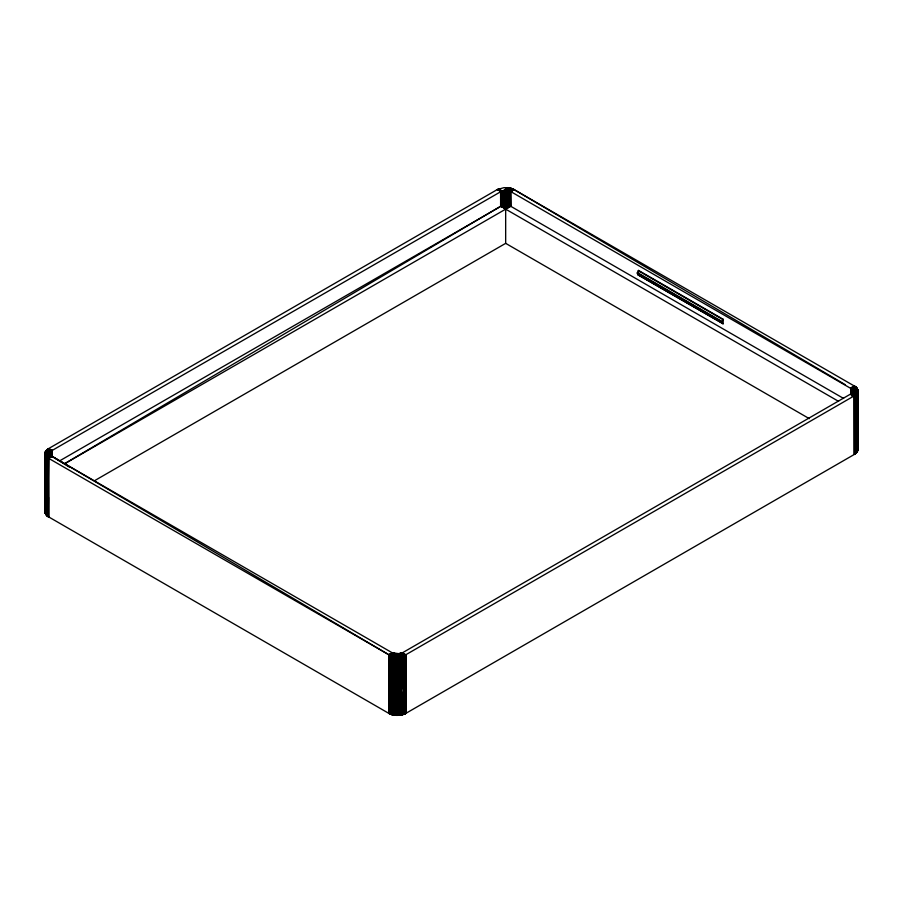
<?xml version="1.0" encoding="UTF-8"?>
<svg xmlns="http://www.w3.org/2000/svg" width="903" height="903" viewBox="0 0 903 903"><rect width="100%" height="100%" fill="white"/><g stroke="black" fill="none" stroke-linecap="round" stroke-linejoin="round"><path stroke-width="1.35" d="M857.444 447.753L857.444 451.331L854.486 454.344L405.65 713.483A11.965 6.908 0 0 1 405.187 713.731L396.914 715.413L389.024 713.483L47.69 516.347L45.184 512.565L45.218 452.73L46.098 450.755L48.66 448.565L497.203 189.607L503.998 187.643L509.563 187.959L513.976 189.517L854.498 386.112C858.9 387.884 858.708 394.126 854.34 395.796L405.797 654.765L398.799 656.741L393.437 656.413L388.877 654.765L48.66 458.34L46.188 456.263L45.161 453.814L45.218 452.73L50.478 452.945L52.035 450.518L501.47 191.278L501.605 205.895L505.669 209.146L838.56 401.35M45.331 513.288L45.364 452.132L50.557 452.617L50.568 455.259L50.613 452.448L45.613 451.545L50.681 452.279L50.624 455.101M45.364 513.412L45.455 451.895L50.613 452.448L45.556 451.669L45.5 513.762L45.41 454.886L50.613 454.457L52.035 456.387L69.96 467.506M45.669 514.112L45.613 455.36C52.701 455.778 51.81 451.444 45.297 452.369L50.512 452.775L50.512 455.462M45.872 514.45L45.805 455.699L50.76 454.785L45.94 455.925M46.019 456.038L46.019 514.676L45.872 455.812L50.94 455.112L46.188 456.263L46.188 514.902L46.098 456.15L50.94 455.112M50.433 455.97L50.478 452.945L45.263 452.493L45.263 513.051M389.024 713.483L388.877 654.765L51.866 456.162L47.69 457.708L47.69 516.347L47.566 457.618L51.561 455.868L47.193 457.313L47.08 515.85L46.967 457.121L51.415 455.722L47.193 457.313L47.317 516.053L47.317 457.415L51.561 455.868M394.848 715.266L394.95 685.964M399.623 660.285L398.934 653.648L392.263 652.813L52.035 456.387L48.514 458.25L48.322 477.687M400.639 715.153L400.853 661.933L400.639 656.515L399.216 653.614L400.029 656.605L400.018 666.899L399.826 656.639L398.934 653.648L402.411 652.813L850.965 393.843L852.488 391.586L851.958 389.103L510.737 191.56L504.495 190.68L501.729 191.199L501.605 205.895L59.417 460.993M400.808 702.703L400.605 710.063M402.185 674.304L402.207 656.188L400.605 653.354L402.58 656.086L402.546 681.099L402.399 656.142L400.334 653.411L402.016 656.233L402.851 682.894L402.772 656.029L400.876 653.287L403.325 655.86L403.788 699.543M852.511 395.706L852.488 390.243L857.636 389.588L857.624 450.868L857.59 389.475L852.443 390.073L852.477 395.604M857.85 449.547L857.782 390.186L852.545 390.57L852.455 395.435M45.218 483.466L45.24 473.838M46.854 515.647L46.854 457.008L51.279 455.575L46.753 456.907L46.753 515.545L46.651 456.805L51.155 455.417L46.459 456.591L46.55 515.331L46.55 456.704L51.155 455.417M46.967 515.748L46.967 457.121M47.566 457.618L47.43 516.155L47.43 457.516L51.708 456.015L47.69 457.708M48.367 458.171L50.726 457.02L48.22 458.081L48.514 516.888L48.66 458.34L50.726 457.02L47.949 457.9L47.814 516.437L47.814 457.798L51.866 456.162M47.949 516.527L48.085 457.99L50.726 457.02M48.22 458.081L48.085 516.618L47.949 457.9M48.367 516.798L48.412 497.282L48.22 516.708M388.877 713.393L389.024 654.844L392.263 652.813L389.803 655.251L389.644 713.81L389.644 655.172L392.263 652.813L388.877 654.765M389.328 713.641L389.486 655.093L392.263 652.813L389.17 654.935L389.486 713.731L389.644 655.172M390.13 655.397L389.972 713.957L389.972 655.318L392.771 652.959L389.803 655.251L389.803 713.878L389.972 655.318L393.019 653.05L390.299 655.465L390.13 714.025L390.13 655.397L393.019 653.05M390.649 684.925L390.638 655.601L393.279 653.129L390.299 655.465L390.299 714.104L390.468 670.195M390.638 714.239L391.168 655.804L393.527 653.208L390.638 655.601M400.469 658.626L400.356 675.309M401.327 689.35L401.034 656.447L399.781 653.524L401.429 656.368L401.395 666.662M404.194 699.509L404.126 704.814L404.205 655.533L401.654 653.05L404.544 655.397L404.702 713.957L404.533 711.259M852.229 394.882L852.24 389.577L857.06 388.437L852.15 389.419L852.15 395.085M852.376 395.209L852.319 389.746L857.263 388.775L852.24 389.577L857.128 388.55M45.443 474.538L45.5 455.123L50.613 454.457M45.41 513.525L45.477 494.155M50.929 455.823L50.94 451.805L46.267 450.529L51.042 451.647L46.459 450.315L51.155 451.489L51.132 456.85M47.814 457.798L51.211 456.749L51.415 451.184L47.193 449.592L51.55 451.037L51.584 456.342L51.708 450.89L47.69 449.197L52.035 450.518L52.069 457.2M390.818 714.307L390.852 702.59M391.349 655.86L391.168 714.431L391.168 655.804L393.798 653.287L391.53 655.917L391.473 675.444L391.721 655.973L394.058 653.354L391.902 656.029L391.721 714.612L391.349 655.86L393.798 653.287M391.53 714.555L391.597 695.028L391.349 714.499M394.882 653.524L393.042 656.323L392.76 685.58L392.274 656.142L394.329 653.411L392.094 656.086L391.902 714.668L391.902 656.029L394.329 653.411L392.466 656.188L392.466 714.826L392.658 656.233L394.611 653.479L392.85 656.289L393.042 714.962L393.245 656.368L394.882 653.524L392.85 656.289M392.274 714.77L392.342 695.242L392.094 714.725M392.85 714.916L392.895 703.2M393.437 656.413L393.245 715.007L393.245 656.368L395.164 653.569L393.832 656.481L393.64 715.086L393.64 656.447L395.164 653.569L393.437 656.413L393.437 715.041L393.64 656.447M394.239 656.549L394.193 671.2L394.442 656.583L395.74 653.648L394.645 656.605L394.035 715.153L394.035 656.515L395.74 653.648M394.442 715.221L394.035 656.515L393.832 715.12L393.832 656.481L395.446 653.614M395.356 686.009L395.469 656.707L395.672 715.357L395.875 656.741L396.609 653.716L395.254 656.684L394.645 715.244L394.645 656.605L396.022 653.682L395.254 715.311M396.09 656.752L396.09 715.379L396.462 655.059L395.875 715.368L395.875 656.741M396.496 656.774L396.293 715.39L396.654 654.968L396.496 715.402L396.902 653.727M397.185 653.738L396.914 715.413M402.952 655.973L402.907 667.577L403.144 655.917L400.876 653.287M403.98 698.38L403.855 670.331M500.747 204.947L500.793 190.973L500.793 204.925M500.928 204.891L500.973 190.928L500.984 204.879M501.323 204.8L501.368 190.838L501.368 204.789M501.515 204.755L501.56 190.793L501.571 204.744M501.91 204.676L501.955 190.714L497.35 189.517M843.583 398.449L510.68 206.245L505.669 209.146L503.219 205.5L503.073 190.86L502.17 190.668L502.113 204.642L502.17 190.668L498.163 189.991L501.221 191.368L501.346 205.974L505.669 209.146L505.669 243.347L94.905 480.498M502.305 204.609L502.361 190.635M502.508 204.575L502.519 201.787M510.466 206.166L510.353 191.459L510.466 206.166L507.971 207.69L510.68 206.245L510.737 191.56L513.197 189.122L510.353 191.459L510.229 206.065L505.815 205.286L501.605 205.895M850.931 394.656L850.965 388.064L854.34 386.021M851.71 395.706L851.721 388.787L856.033 387.252L851.585 388.64L851.563 393.945M856.349 387.556L851.845 388.945L851.834 395.559L851.845 388.945L856.247 387.455L851.721 388.787L856.146 387.353M856.981 388.324L852.06 389.261L852.048 395.243L852.06 389.261L856.733 387.997L851.958 389.103L851.969 395.379M394.035 715.153L394.239 676.099M403.788 695.434L403.506 714.431L403.325 655.86M403.641 661.617L403.675 655.736L401.395 653.129L404.025 655.601L401.654 653.05L404.375 655.465L404.521 711.124M64.429 463.894L505.669 209.146L509.732 205.895L509.856 191.278L512.701 188.896L510.105 191.368L509.981 205.974L505.669 209.146L500.86 206.166L500.973 191.459L497.203 189.607L499.325 188.625M851.269 393.652L850.965 387.985L854.498 386.112M851.416 393.798L851.439 388.493L855.446 386.755L851.292 388.346L851.473 393.855M392.658 714.871L392.794 695.355M398.167 656.774L398.065 653.716L398.381 715.39L397.771 653.727L397.749 715.413L397.478 653.738L397.128 656.786M399.408 658.31L398.686 654.088M510.477 190.42L509.597 191.199L509.461 205.816L505.669 209.146L501.097 206.065L501.221 191.368L502.17 190.668M501.346 205.974L501.47 191.278L498.456 190.172L501.786 190.905M501.865 205.816L501.989 191.12L502.124 205.737L505.669 209.146L509.202 205.737L509.337 191.12L511.098 188.332L508.807 190.984L508.671 205.613L505.669 209.146L501.865 205.816L501.729 191.199M502.124 205.737L502.26 191.041L502.384 205.67L505.669 209.146L508.942 205.67L509.066 191.052L510.06 189.969M502.384 205.67L502.531 190.984L498.163 189.991M509.36 189.788L508.536 190.917L508.389 205.557L505.669 209.146L502.655 205.613L502.802 190.917L502.057 190.747L501.966 204.665M508.536 189.923L507.836 205.455L505.669 209.146L505.962 190.635L507.328 187.643L504.213 190.702L504.359 205.342L505.669 209.146L506.256 190.635L507.328 187.643L503.919 190.736L504.066 205.376L505.669 209.146L507.328 187.643L503.637 190.77L503.784 205.41L505.669 209.146L506.685 205.32L507.328 187.643L503.355 190.815L503.502 205.455L505.669 209.146L507.542 205.41L507.689 190.77L509.168 187.88L508.254 190.872L508.118 205.5L505.669 209.146L502.937 205.545L503.073 190.86M503.219 205.5L503.355 190.815M503.502 205.455L503.637 190.77M503.784 205.41L503.919 190.736M507.26 205.376L507.407 190.736L508.355 187.756L507.125 190.702L506.978 205.342L505.669 209.146L504.642 205.32L504.495 190.68L507.328 187.643L505.669 190.623L505.669 209.146L507.26 205.376L507.746 187.689L506.831 190.68L506.978 205.342M390.468 714.171L390.717 690.806M398.923 654.709L398.934 653.648L400.029 656.605M400.232 715.221L400.435 676.099L400.853 679.135M401.429 656.368L400.063 653.479L402.016 656.233L401.722 688.876L402.162 675.41M504.066 205.376L504.213 190.702M504.359 205.342L504.495 190.68M504.642 205.32L504.788 190.657L507.328 187.643L505.375 190.635L505.669 209.146L504.788 190.657M504.935 205.308L505.082 190.646L507.328 187.643M390.593 675.128L390.818 655.668L393.527 653.208L390.999 655.736L390.999 714.375M398.912 689.294L399.07 676.257M402.207 656.188L402.004 673.04L402.399 656.142M401.237 715.041L401.609 694.26L402.016 714.871M403.144 714.555L403.314 699.836L403.325 714.499M851.924 395.435L851.958 392.726L856.902 393.606L852.06 392.568L856.812 393.719L856.902 452.245L856.981 393.505L852.161 392.41L857.195 393.155L857.049 452.019L857.195 393.155L852.24 392.241L857.331 392.929L857.263 451.681L857.387 392.816L852.319 392.083L857.331 392.929M392.274 685.456L392.658 656.233L392.76 685.58M399.205 715.334L399.419 700.66L399.419 715.311M401.801 692.353L402.004 697.285M405.108 684.451L405.244 674.609M399.826 715.266L399.837 663.897L400.029 715.244M401.034 715.086L401.406 690.84L401.53 692.985M394.239 715.187L394.487 700.559M400.413 658.095L399.216 653.614L400.232 656.583M400.616 677.148L400.842 662.565M398.968 668.942L398.652 653.682L399.623 656.662M857.782 391.631L852.522 391.417L857.737 391.868L852.522 391.417L857.805 391.507L852.545 391.247L857.85 390.909L852.567 390.909L852.567 394.927L852.545 390.57L857.76 390.073L857.782 450.27L857.805 390.31L852.545 390.57L857.85 390.785M401.429 715.007L401.801 697.68M401.034 676.923L400.876 691.89M402.851 684.553L403.539 695.942M404.205 714.171L404.341 708.279M401.225 677.927L400.819 688.82M401.169 676.403L401.824 656.289L400.063 653.479L401.621 656.323L401.609 660.465L402.016 656.233M402.399 714.77L401.993 701.089M404.025 714.239L404.352 708.55L404.375 714.104M401.034 668.152L401.022 663.434M400.593 659.709L400.83 656.481L399.51 653.569L400.639 656.515M401.146 664.518L401.282 662.836M401.451 687.77L401.372 681.472M401.406 664.664L401.485 663.671M402.207 714.826L402.58 711.282L402.772 714.668M637.281 273.135L638.534 270.426L723.168 319.29L723.168 323.771L637.811 274.726L637.281 273.135L721.915 321.999L722.434 323.579M721.915 321.999L723.168 319.29M400.74 660.985L401.034 659.337M506.831 190.68L507.531 187.666M507.949 187.711L507.125 190.702L508.152 187.734M401.214 673.48L401.429 672.769M507.836 205.455L507.689 190.77L508.761 187.813L507.407 190.736L507.542 205.41M507.407 190.736L508.558 187.779M507.689 190.77L508.965 187.847M508.942 205.67L508.807 190.984L510.15 188.084L508.254 190.872L508.389 205.557M45.613 510.184L45.184 512.565M509.36 187.914L508.784 189.122L509.563 187.959M509.958 188.038L508.254 190.872L509.755 187.993L508.626 189.641M510.906 188.275L508.807 190.984L510.342 188.129M857.128 393.279L852.161 392.41L857.049 393.392M508.807 190.984L510.726 188.23M392.466 656.188L394.611 653.479M511.29 188.388L509.337 191.12L509.202 205.737M511.651 188.501L509.337 191.12L511.832 188.569L509.856 191.278L509.981 205.974M512.012 188.625L511.008 189.698L512.182 188.693M391.53 655.917L394.058 653.354M512.532 188.829L509.856 191.278L512.351 188.761L510.669 190.161M510.68 206.245L510.59 191.549L513.356 189.201M510.353 191.459L513.028 189.043L510.105 191.368L510.229 206.065M510.105 191.368L512.87 188.964M393.279 653.129L390.468 655.533L390.435 667.249L390.299 655.465M845.106 384.599L514.123 189.607L510.737 191.56L513.514 189.269M513.976 189.517L510.737 191.56L513.672 189.359M392.263 652.813L389.328 655.014L389.328 669.665M510.737 191.56L513.83 189.438M64.395 463.815L500.646 206.245L500.736 191.549L500.86 206.166M854.633 386.202L850.965 387.985L851.01 394.758M854.78 386.292L850.965 388.064L855.31 386.653M855.051 386.473L851.134 388.211L851.168 393.561M854.915 386.382L850.965 387.985L852.59 387.432M855.559 386.845L851.439 388.493L855.683 386.947L851.585 388.64L851.608 394.001M855.807 387.048L851.585 388.64L855.92 387.15M47.08 457.223L51.415 455.722L46.854 457.008M856.642 387.884L851.845 388.945M46.459 456.591L51.042 455.27L46.188 456.263M851.958 389.103L856.541 387.771M404.544 655.397L401.903 652.959L405.797 654.765L405.797 713.393L405.65 654.844L402.411 652.813L404.702 655.318L404.871 713.878L404.871 655.251L403.314 653.795M46.753 456.907L51.279 455.575M852.06 389.261L856.902 388.211M852.24 389.577L857.195 388.662M857.636 389.588L852.387 389.904L857.387 389.012L852.319 389.746L852.172 394.78M45.805 514.338L45.669 455.473L50.681 454.627L45.556 455.247L50.681 454.627M852.319 389.746L857.331 388.888M45.737 455.586L50.76 454.785L45.669 455.473M852.387 389.904L857.444 389.125L857.444 451.331L857.444 389.125M45.455 455.01L50.557 454.299L45.331 454.649L50.512 454.13L45.195 454.051M852.443 390.073L857.59 389.475M857.76 390.073L852.488 390.243L857.669 389.712M45.364 454.773L50.557 454.299M852.522 390.401L857.737 389.949M45.297 454.536L50.512 454.13M45.218 454.175L50.455 453.791L45.15 453.577L50.433 453.453L50.433 456.139M45.24 454.299L50.478 453.961M852.567 390.739L857.827 390.547M45.184 453.938L50.455 453.791M45.161 453.69L50.444 453.622M857.85 391.033L852.567 391.078L857.839 391.157M45.15 453.453L50.433 453.453L45.218 452.73M45.15 453.329L50.433 453.453M852.545 391.247L857.816 391.394M45.161 453.092L50.444 453.283M45.195 452.854L50.455 453.114M852.319 392.083L857.444 392.703L852.387 391.913L857.737 391.868M45.24 452.606L50.478 452.945M852.488 391.586L857.703 391.992M852.443 391.755L857.624 392.229M45.331 452.256L50.512 452.775L50.444 455.936M857.545 392.466L852.387 391.913L857.5 392.579M501.921 190.826L502.802 190.917L502.937 205.545M45.41 452.019L50.557 452.617L45.455 451.895M45.364 452.132L50.512 452.775M45.511 451.782L50.613 452.448M852.24 392.241L857.263 393.042M46.188 450.642L50.94 451.805L46.098 450.755L50.839 451.963L50.749 456.139L50.839 451.963L45.669 451.432M45.805 451.207L50.76 452.121M852.06 392.568L856.981 393.505M851.845 392.873L856.45 394.159L856.349 452.9L856.349 394.261L851.845 392.873L856.642 393.945M637.811 274.726L723.168 323.771M46.358 450.428L51.042 451.647M501.628 191.007L498.456 190.172L501.47 191.109M851.732 394.216L855.31 395.164L855.434 453.701L855.434 395.074L851.292 393.471L855.31 395.164L855.186 453.893L855.186 395.266L851.732 394.216L855.051 395.356L855.051 453.983L854.915 395.446L852.184 394.487L854.486 395.706L854.486 454.344L854.34 395.796L851.303 393.956M856.247 453.001L856.146 394.464L851.721 393.031L856.349 394.261M46.55 450.213L51.279 451.331L51.178 456.794M851.585 393.177L856.033 394.577L855.92 453.306L855.92 394.679L851.585 393.177L856.146 394.464M856.541 394.047L856.541 452.685L856.541 394.047L851.958 392.726L856.733 393.832L856.812 452.358L856.812 393.719M851.721 393.031L856.247 394.363L856.146 453.103L856.033 394.577M855.92 394.679L851.439 393.336L855.57 394.972L855.57 453.611L855.683 394.871L851.439 393.336L855.807 394.769L855.807 453.408L855.683 394.871M46.651 450.1L51.155 451.489M48.66 448.565L52.035 450.518L51.832 456.105L51.708 450.89L47.566 449.299L51.55 451.037L51.527 456.387L51.415 451.184L46.854 449.897M47.814 449.107L52.035 450.518L48.514 448.656M47.08 449.694L51.415 451.184M851.292 393.471L855.57 394.972M47.317 449.491L51.55 451.037L47.43 449.389M47.949 449.017L52.035 450.518L48.367 448.746M48.085 448.915L52.035 450.518L48.22 448.825M854.633 395.627L854.633 454.254L854.633 395.627L852.184 394.487L854.78 395.537L854.915 454.074M502.192 207.103L500.646 206.245L500.589 191.56M638.286 270.719L722.919 319.572M637.371 272.582L721.994 321.445M505.669 243.347L809.302 418.653M405.345 655.014L402.411 652.813L405.029 655.172L405.187 713.731M405.187 655.093L402.411 652.813L405.503 654.935L405.65 713.483L405.65 654.844M401.903 652.959L404.702 655.318L404.702 713.957M401.891 654.348L401.135 653.208L403.675 655.736M401.395 653.129L403.855 655.668L403.506 685.117L403.506 655.804L401.135 653.208M400.605 653.354L402.772 656.029M400.176 700.559L400.605 706.011M399.51 653.569L401.034 656.447M399.781 653.524L401.237 656.413L401.214 661.933L400.83 656.481M401.598 667.407L401.225 665.195M399.205 656.707L398.358 653.704L398.584 715.379L398.381 656.763M399.002 656.718L398.358 653.704L398.799 656.741M398.065 653.716L398.584 656.752M399.611 660.082L399.419 658.456L399.679 674.496M401.666 668.988L401.79 670.139M400.266 671.155L400.447 672.87M401.18 674.733L401.293 675.918M400.052 667.52L400.232 669.586M397.771 653.727L397.963 715.413L397.478 653.738L397.128 715.424L396.914 656.786M400.695 712.106L400.83 715.12M400.232 695.671L400.401 705.412M398.754 702.342L399.002 715.357L398.799 698.617M51.968 457.324L51.866 450.744L51.9 456.049M403.02 675.5L403.133 685.242M392.094 656.086L392.274 670.794M500.939 191.628L501.097 206.065M404.025 684.925L404.138 694.655M509.597 191.199L509.732 205.895M508.536 190.917L508.671 205.613M507.971 190.815L508.118 205.5M506.538 190.657L506.685 205.32M506.256 190.635L506.391 205.308M505.962 190.635L506.098 205.297M505.669 190.623L505.815 205.286M505.375 190.635L505.522 205.286M505.082 190.646L505.228 205.297M502.531 190.984L502.655 205.613M401.711 702.184L401.824 714.916M52.035 450.608L52.069 457.245M404.871 655.251L405.029 713.81M403.822 700.367L403.855 714.307M395.254 656.684L395.469 715.334M402.58 711.282L402.58 714.725M854.915 395.446L854.78 454.164M854.34 395.796L854.34 454.435M638.534 270.426L638.534 274.907M502.361 190.635L502.361 204.597M400.435 705.751L400.435 715.187M397.546 656.786L397.331 715.424M393.042 656.323L393.042 714.962M48.66 458.34L48.66 516.979M45.556 451.669L45.613 513.988M46.358 456.478L46.358 515.116L46.267 456.376L51.042 455.27L46.358 456.478M501.165 190.872L501.12 204.846L501.176 190.872M501.763 190.747L501.707 204.721L501.763 190.747M399.51 685.117L399.623 715.289L399.51 685.117M396.022 653.682L395.051 656.662L395.051 676.2L394.848 656.639L396.022 653.682M50.839 451.963L45.94 450.981L50.839 451.963"/></g></svg>
